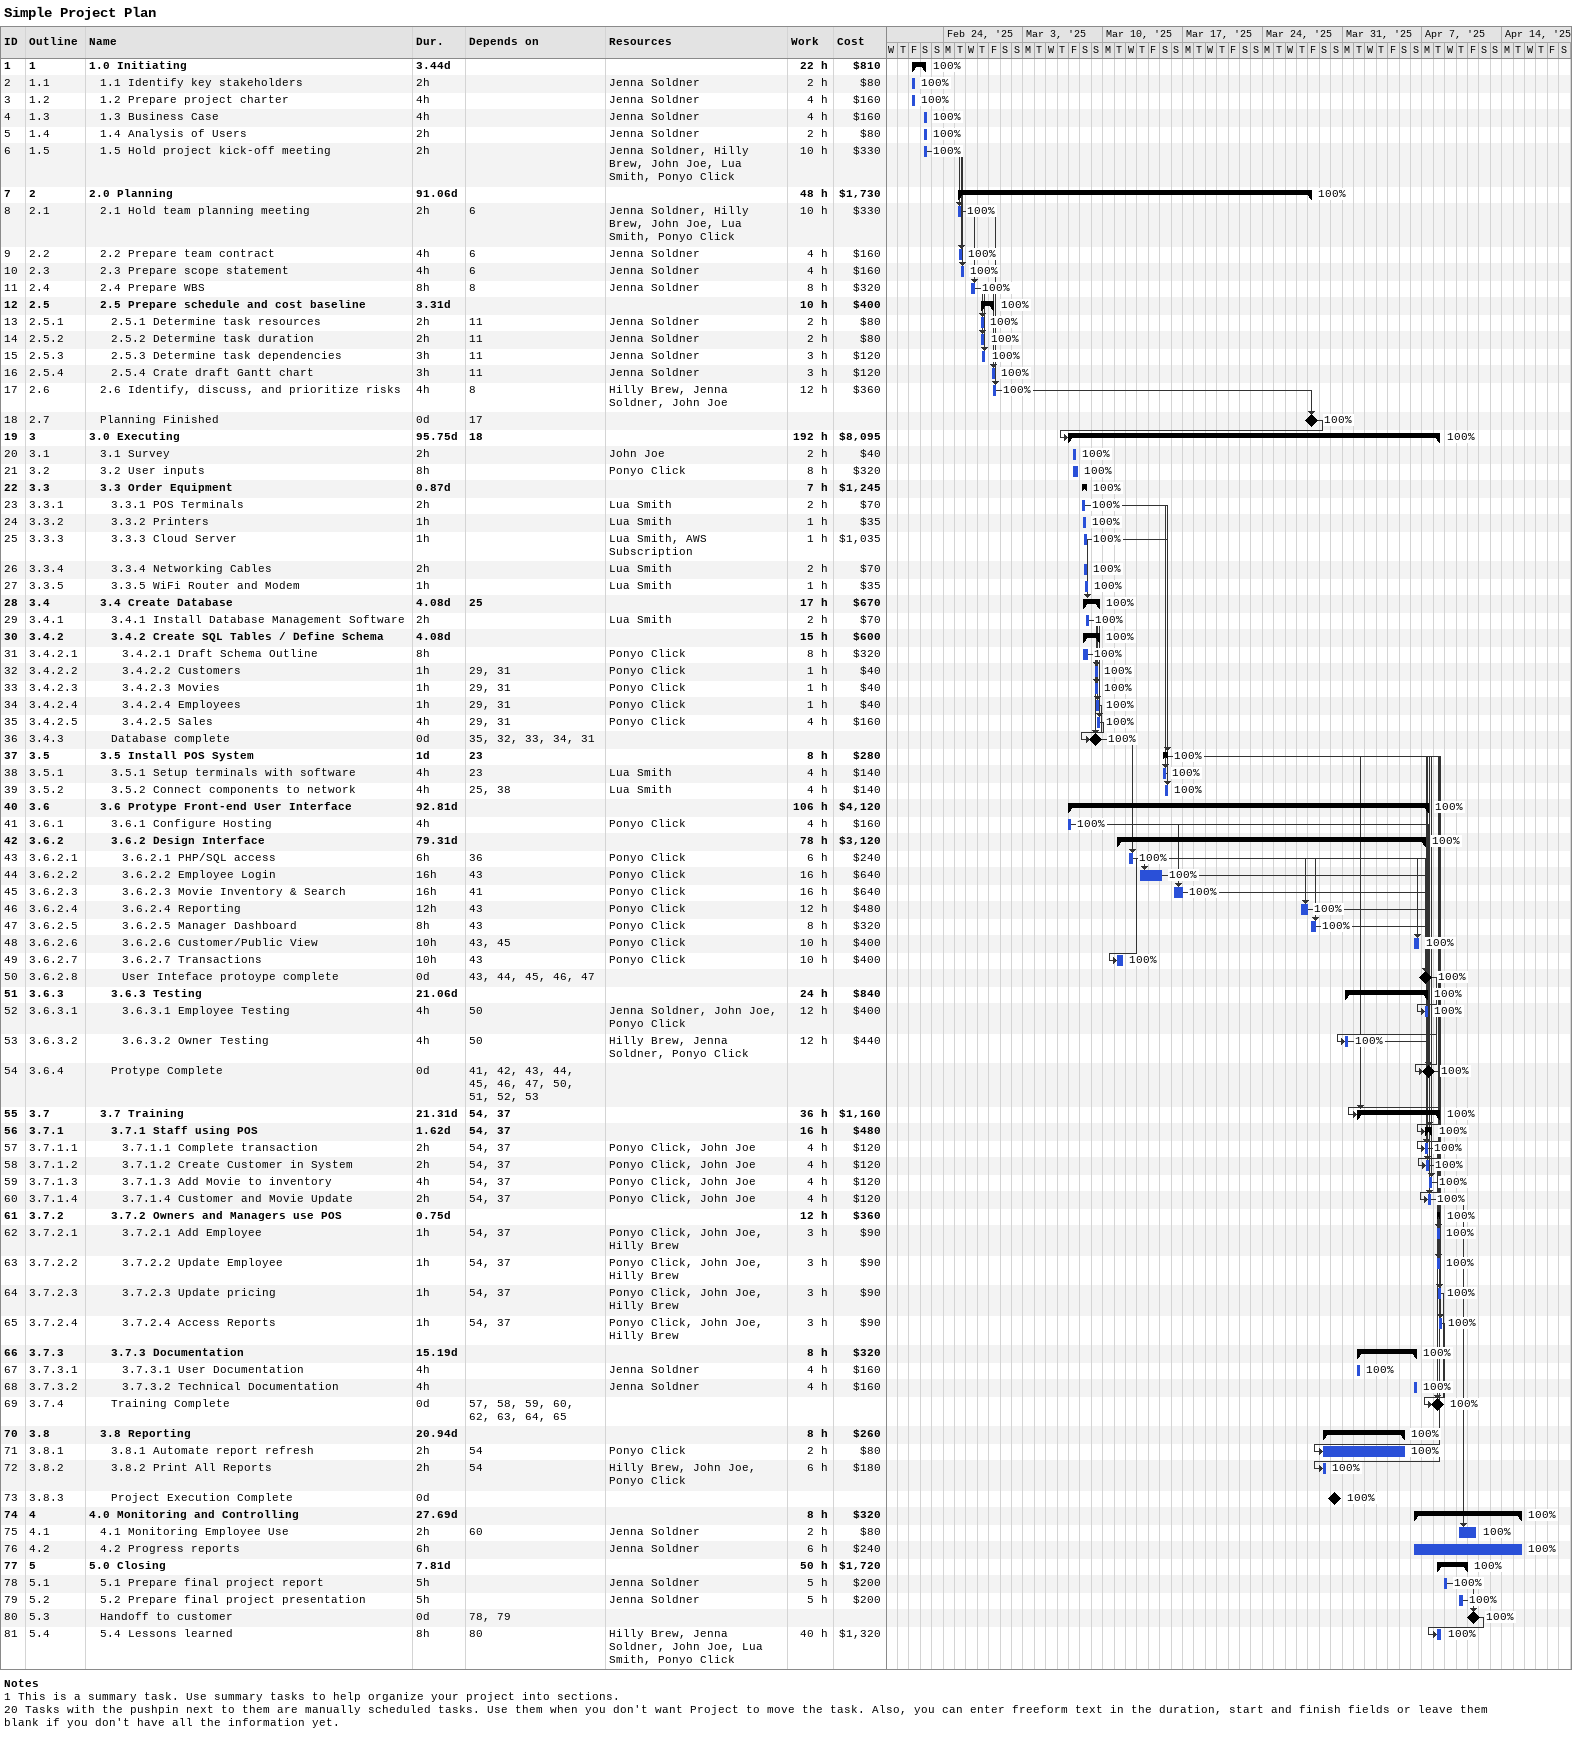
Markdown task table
Simple Project Plan

| ID | WBS | Task | Duration | Start | Finish | Predecessors | Resources | % complete | Work (h) | Cost ($) |
|---|---|---|---|---|---|---|---|---|---|---|
| 1 | 1 | **1.0 Initiating** | 3.44d | 2025-02-21 | 2025-02-22 |  |  | 100 | 22 | 810 |
| 2 | 1.1 | 1.1 Identify key stakeholders | 2h | 2025-02-21 | 2025-02-21 |  | Jenna Soldner | 100 | 2 | 80 |
| 3 | 1.2 | 1.2 Prepare project charter | 4h | 2025-02-21 | 2025-02-21 |  | Jenna Soldner | 100 | 4 | 160 |
| 4 | 1.3 | 1.3 Business Case | 4h | 2025-02-22 | 2025-02-22 |  | Jenna Soldner | 100 | 4 | 160 |
| 5 | 1.4 | 1.4 Analysis of Users | 2h | 2025-02-22 | 2025-02-22 |  | Jenna Soldner | 100 | 2 | 80 |
| 6 | 1.5 | 1.5 Hold project kick-off meeting | 2h | 2025-02-22 | 2025-02-22 |  | Jenna Soldner, Hilly Brew, John Joe, Lua Smith, Ponyo Click | 100 | 10 | 330 |
| 7 | 2 | **2.0 Planning** | 91.06d | 2025-02-25 | 2025-03-28 |  |  | 100 | 48 | 1730 |
| 8 | 2.1 | 2.1 Hold team planning meeting | 2h | 2025-02-25 | 2025-02-25 | 6 | Jenna Soldner, Hilly Brew, John Joe, Lua Smith, Ponyo Click | 100 | 10 | 330 |
| 9 | 2.2 | 2.2 Prepare team contract | 4h | 2025-02-25 | 2025-02-25 | 6 | Jenna Soldner | 100 | 4 | 160 |
| 10 | 2.3 | 2.3 Prepare scope statement | 4h | 2025-02-25 | 2025-02-25 | 6 | Jenna Soldner | 100 | 4 | 160 |
| 11 | 2.4 | 2.4 Prepare WBS | 8h | 2025-02-26 | 2025-02-26 | 8 | Jenna Soldner | 100 | 8 | 320 |
| 12 | 2.5 | **2.5 Prepare schedule and cost baseline** | 3.31d | 2025-02-27 | 2025-02-28 |  |  | 100 | 10 | 400 |
| 13 | 2.5.1 | 2.5.1 Determine task resources | 2h | 2025-02-27 | 2025-02-27 | 11 | Jenna Soldner | 100 | 2 | 80 |
| 14 | 2.5.2 | 2.5.2 Determine task duration | 2h | 2025-02-27 | 2025-02-27 | 11 | Jenna Soldner | 100 | 2 | 80 |
| 15 | 2.5.3 | 2.5.3 Determine task dependencies | 3h | 2025-02-27 | 2025-02-27 | 11 | Jenna Soldner | 100 | 3 | 120 |
| 16 | 2.5.4 | 2.5.4 Crate draft Gantt chart | 3h | 2025-02-28 | 2025-02-28 | 11 | Jenna Soldner | 100 | 3 | 120 |
| 17 | 2.6 | 2.6 Identify, discuss, and prioritize risks | 4h | 2025-02-28 | 2025-02-28 | 8 | Hilly Brew, Jenna Soldner, John Joe | 100 | 12 | 360 |
| 18 | 2.7 | Planning Finished | 0d | 2025-03-28 | 2025-03-28 | 17 |  | 100 |  |  |
| 19 | 3 | **3.0 Executing** | 95.75d | 2025-03-07 | 2025-04-08 | 18 |  | 100 | 192 | 8095 |
| 20 | 3.1 | 3.1 Survey | 2h | 2025-03-07 | 2025-03-07 |  | John Joe | 100 | 2 | 40 |
| 21 | 3.2 | 3.2 User inputs | 8h | 2025-03-07 | 2025-03-07 |  | Ponyo Click | 100 | 8 | 320 |
| 22 | 3.3 | **3.3 Order Equipment** | 0.87d | 2025-03-08 | 2025-03-08 |  |  | 100 | 7 | 1245 |
| 23 | 3.3.1 | 3.3.1 POS Terminals | 2h | 2025-03-08 | 2025-03-08 |  | Lua Smith | 100 | 2 | 70 |
| 24 | 3.3.2 | 3.3.2 Printers | 1h | 2025-03-08 | 2025-03-08 |  | Lua Smith | 100 | 1 | 35 |
| 25 | 3.3.3 | 3.3.3 Cloud Server | 1h | 2025-03-08 | 2025-03-08 |  | Lua Smith, AWS Subscription | 100 | 1 | 1035 |
| 26 | 3.3.4 | 3.3.4 Networking Cables | 2h | 2025-03-08 | 2025-03-08 |  | Lua Smith | 100 | 2 | 70 |
| 27 | 3.3.5 | 3.3.5 WiFi Router and Modem | 1h | 2025-03-08 | 2025-03-08 |  | Lua Smith | 100 | 1 | 35 |
| 28 | 3.4 | **3.4 Create Database** | 4.08d | 2025-03-08 | 2025-03-09 | 25 |  | 100 | 17 | 670 |
| 29 | 3.4.1 | 3.4.1 Install Database Management Software | 2h | 2025-03-08 | 2025-03-08 |  | Lua Smith | 100 | 2 | 70 |
| 30 | 3.4.2 | **3.4.2 Create SQL Tables / Define Schema** | 4.08d | 2025-03-08 | 2025-03-09 |  |  | 100 | 15 | 600 |
| 31 | 3.4.2.1 | 3.4.2.1 Draft Schema Outline | 8h | 2025-03-08 | 2025-03-08 |  | Ponyo Click | 100 | 8 | 320 |
| 32 | 3.4.2.2 | 3.4.2.2 Customers | 1h | 2025-03-09 | 2025-03-09 | 29, 31 | Ponyo Click | 100 | 1 | 40 |
| 33 | 3.4.2.3 | 3.4.2.3 Movies | 1h | 2025-03-09 | 2025-03-09 | 29, 31 | Ponyo Click | 100 | 1 | 40 |
| 34 | 3.4.2.4 | 3.4.2.4 Employees | 1h | 2025-03-09 | 2025-03-09 | 29, 31 | Ponyo Click | 100 | 1 | 40 |
| 35 | 3.4.2.5 | 3.4.2.5 Sales | 4h | 2025-03-09 | 2025-03-09 | 29, 31 | Ponyo Click | 100 | 4 | 160 |
| 36 | 3.4.3 | Database complete | 0d | 2025-03-09 | 2025-03-09 | 35, 32, 33, 34, 31 |  | 100 |  |  |
| 37 | 3.5 | **3.5 Install POS System** | 1d | 2025-03-15 | 2025-03-15 | 23 |  | 100 | 8 | 280 |
| 38 | 3.5.1 | 3.5.1 Setup terminals with software | 4h | 2025-03-15 | 2025-03-15 | 23 | Lua Smith | 100 | 4 | 140 |
| 39 | 3.5.2 | 3.5.2 Connect components to network | 4h | 2025-03-15 | 2025-03-15 | 25, 38 | Lua Smith | 100 | 4 | 140 |
| 40 | 3.6 | **3.6 Protype Front-end User Interface** | 92.81d | 2025-03-07 | 2025-04-07 |  |  | 100 | 106 | 4120 |
| 41 | 3.6.1 | 3.6.1 Configure Hosting | 4h | 2025-03-07 | 2025-03-07 |  | Ponyo Click | 100 | 4 | 160 |
| 42 | 3.6.2 | **3.6.2 Design Interface** | 79.31d | 2025-03-11 | 2025-04-07 |  |  | 100 | 78 | 3120 |
| 43 | 3.6.2.1 | 3.6.2.1 PHP/SQL access | 6h | 2025-03-12 | 2025-03-12 | 36 | Ponyo Click | 100 | 6 | 240 |
| 44 | 3.6.2.2 | 3.6.2.2 Employee Login | 16h | 2025-03-13 | 2025-03-15 | 43 | Ponyo Click | 100 | 16 | 640 |
| 45 | 3.6.2.3 | 3.6.2.3 Movie Inventory & Search | 16h | 2025-03-16 | 2025-03-17 | 41 | Ponyo Click | 100 | 16 | 640 |
| 46 | 3.6.2.4 | 3.6.2.4 Reporting | 12h | 2025-03-27 | 2025-03-27 | 43 | Ponyo Click | 100 | 12 | 480 |
| 47 | 3.6.2.5 | 3.6.2.5 Manager Dashboard | 8h | 2025-03-28 | 2025-03-28 | 43 | Ponyo Click | 100 | 8 | 320 |
| 48 | 3.6.2.6 | 3.6.2.6 Customer/Public View | 10h | 2025-04-06 | 2025-04-06 | 43, 45 | Ponyo Click | 100 | 10 | 400 |
| 49 | 3.6.2.7 | 3.6.2.7 Transactions | 10h | 2025-03-11 | 2025-03-11 | 43 | Ponyo Click | 100 | 10 | 400 |
| 50 | 3.6.2.8 | User Inteface protoype complete | 0d | 2025-04-07 | 2025-04-07 | 43, 44, 45, 46, 47 |  | 100 |  |  |
| 51 | 3.6.3 | **3.6.3 Testing** | 21.06d | 2025-03-31 | 2025-04-07 |  |  | 100 | 24 | 840 |
| 52 | 3.6.3.1 | 3.6.3.1 Employee Testing | 4h | 2025-04-07 | 2025-04-07 | 50 | Jenna Soldner, John Joe, Ponyo Click | 100 | 12 | 400 |
| 53 | 3.6.3.2 | 3.6.3.2 Owner Testing | 4h | 2025-03-31 | 2025-03-31 | 50 | Hilly Brew, Jenna Soldner, Ponyo Click | 100 | 12 | 440 |
| 54 | 3.6.4 | Protype Complete | 0d | 2025-04-07 | 2025-04-07 | 41, 42, 43, 44, 45, 46, 47, 50, 51, 52, 53 |  | 100 |  |  |
| 55 | 3.7 | **3.7 Training** | 21.31d | 2025-04-01 | 2025-04-08 | 54, 37 |  | 100 | 36 | 1160 |
| 56 | 3.7.1 | **3.7.1 Staff using POS** | 1.62d | 2025-04-07 | 2025-04-07 | 54, 37 |  | 100 | 16 | 480 |
| 57 | 3.7.1.1 | 3.7.1.1 Complete transaction | 2h | 2025-04-07 | 2025-04-07 | 54, 37 | Ponyo Click, John Joe | 100 | 4 | 120 |
| 58 | 3.7.1.2 | 3.7.1.2 Create Customer in System | 2h | 2025-04-07 | 2025-04-07 | 54, 37 | Ponyo Click, John Joe | 100 | 4 | 120 |
| 59 | 3.7.1.3 | 3.7.1.3 Add Movie to inventory | 4h | 2025-04-07 | 2025-04-07 | 54, 37 | Ponyo Click, John Joe | 100 | 4 | 120 |
| 60 | 3.7.1.4 | 3.7.1.4 Customer and Movie Update | 2h | 2025-04-07 | 2025-04-07 | 54, 37 | Ponyo Click, John Joe | 100 | 4 | 120 |
| 61 | 3.7.2 | **3.7.2 Owners and Managers use POS** | 0.75d | 2025-04-08 | 2025-04-08 |  |  | 100 | 12 | 360 |
| 62 | 3.7.2.1 | 3.7.2.1 Add Employee | 1h | 2025-04-08 | 2025-04-08 | 54, 37 | Ponyo Click, John Joe, Hilly Brew | 100 | 3 | 90 |
| 63 | 3.7.2.2 | 3.7.2.2 Update Employee | 1h | 2025-04-08 | 2025-04-08 | 54, 37 | Ponyo Click, John Joe, Hilly Brew | 100 | 3 | 90 |
| 64 | 3.7.2.3 | 3.7.2.3 Update pricing | 1h | 2025-04-08 | 2025-04-08 | 54, 37 | Ponyo Click, John Joe, Hilly Brew | 100 | 3 | 90 |
| 65 | 3.7.2.4 | 3.7.2.4 Access Reports | 1h | 2025-04-08 | 2025-04-08 | 54, 37 | Ponyo Click, John Joe, Hilly Brew | 100 | 3 | 90 |
| 66 | 3.7.3 | **3.7.3 Documentation** | 15.19d | 2025-04-01 | 2025-04-06 |  |  | 100 | 8 | 320 |
| 67 | 3.7.3.1 | 3.7.3.1 User Documentation | 4h | 2025-04-01 | 2025-04-01 |  | Jenna Soldner | 100 | 4 | 160 |
| 68 | 3.7.3.2 | 3.7.3.2 Technical Documentation | 4h | 2025-04-06 | 2025-04-06 |  | Jenna Soldner | 100 | 4 | 160 |
| 69 | 3.7.4 | Training Complete | 0d | 2025-04-08 | 2025-04-08 | 57, 58, 59, 60, 62, 63, 64, 65 |  | 100 |  |  |
| 70 | 3.8 | **3.8 Reporting** | 20.94d | 2025-03-29 | 2025-04-05 |  |  | 100 | 8 | 260 |
| 71 | 3.8.1 | 3.8.1 Automate report refresh | 2h | 2025-03-29 | 2025-04-05 | 54 | Ponyo Click | 100 | 2 | 80 |
| 72 | 3.8.2 | 3.8.2 Print All Reports | 2h | 2025-03-29 | 2025-03-29 | 54 | Hilly Brew, John Joe, Ponyo Click | 100 | 6 | 180 |
| 73 | 3.8.3 | Project Execution Complete | 0d | 2025-03-30 | 2025-03-30 |  |  | 100 |  |  |
| 74 | 4 | **4.0 Monitoring and Controlling** | 27.69d | 2025-04-06 | 2025-04-15 |  |  | 100 | 8 | 320 |
| 75 | 4.1 | 4.1 Monitoring Employee Use | 2h | 2025-04-10 | 2025-04-11 | 60 | Jenna Soldner | 100 | 2 | 80 |
| 76 | 4.2 | 4.2 Progress reports | 6h | 2025-04-06 | 2025-04-15 |  | Jenna Soldner | 100 | 6 | 240 |
| 77 | 5 | **5.0 Closing** | 7.81d | 2025-04-08 | 2025-04-11 |  |  | 100 | 50 | 1720 |
| 78 | 5.1 | 5.1 Prepare final project report | 5h | 2025-04-09 | 2025-04-09 |  | Jenna Soldner | 100 | 5 | 200 |
| 79 | 5.2 | 5.2 Prepare final project presentation | 5h | 2025-04-10 | 2025-04-10 |  | Jenna Soldner | 100 | 5 | 200 |
| 80 | 5.3 | Handoff to customer | 0d | 2025-04-11 | 2025-04-11 | 78, 79 |  | 100 |  |  |
| 81 | 5.4 | 5.4 Lessons learned | 8h | 2025-04-08 | 2025-04-08 | 80 | Hilly Brew, Jenna Soldner, John Joe, Lua Smith, Ponyo Click | 100 | 40 | 1320 |

Notes
- 1: This is a summary task. Use summary tasks to help organize your project into sections.
- 20: Tasks with the pushpin next to them are manually scheduled tasks. Use them when you don't want Project to move the task. Also, you can enter freeform text in the duration, start and finish fields or leave them blank if you don't have all the information yet.
